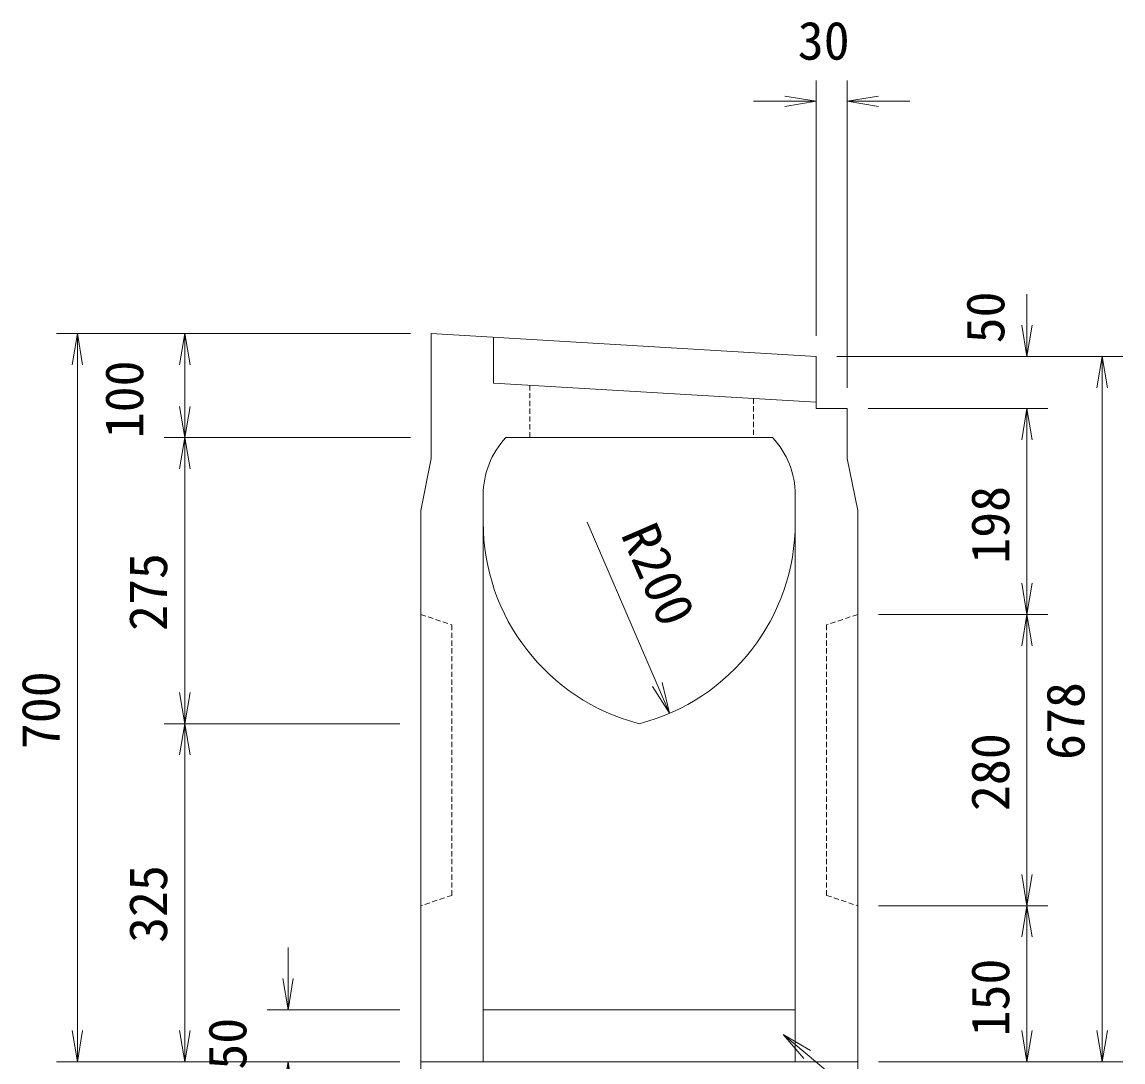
# Model space of a CAD drawing. Units: millimetres on the paper. Extents: x 0 to 841, y 0 to 594.
# Drawn here: x 298.8 to 351.7, y 439.7 to 489.7 of the extents above; entities that cross this region are included whole.
import ezdxf
from ezdxf.enums import TextEntityAlignment as Align

# ---------------------------------------------------------------- set-up
doc = ezdxf.new("R2010")
doc.units = ezdxf.units.MM
doc.linetypes.add('USER2', pattern=[0.375, 0.25, -0.125])
for name, color, linetype, lineweight in [('D-STR-DIM（寸法）', 7, 'Continuous', 18), ('D-STR-HTXT（旗揚げ）', 7, 'Continuous', 18), ('D-STR-STR1（構造物）', 4, 'Continuous', 18), ('D-STR-STR2（構造物）', 7, 'Continuous', 18), ('D-STR-STRn（構造物）', 7, 'Continuous', 18), ('D-STR-TXT（文字）', 7, 'Continuous', 18), ('D-STR（構造物外形線）', 1, 'Continuous', 18)]:
    doc.layers.add(name, color=color, linetype=linetype, lineweight=lineweight)
doc.styles.add('ＭＳ ゴシック', font='')
doc.styles.get('ＭＳ ゴシック').set_extended_font_data('MS Gothic')

msp = doc.modelspace()

# ---------------------------------------------------------------- linework, layer by layer
at = {"layer": 'D-STR-DIM（寸法）'}
for p, q in [((336.935, 474.626), (336.935, 486.891)), ((338.435, 472.126), (338.435, 486.891)), ((335.435, 485.891), (333.935, 485.891)), ((335.435, 486.141), (336.935, 485.891)), ((336.935, 485.891), (335.435, 485.641)), ((336.935, 485.891), (335.435, 485.891)), ((338.435, 485.891), (339.935, 486.141)), ((339.935, 485.641), (338.435, 485.891)), ((338.435, 485.891), (339.935, 485.891)), ((339.935, 485.891), (341.435, 485.891)), ((347.069, 475.126), (347.069, 476.626)), ((317.435, 474.726), (300.432, 474.726)), ((301.182, 473.226), (301.432, 474.726)), ((301.432, 474.726), (301.682, 473.226)), ((301.432, 474.726), (301.432, 473.226)), ((317.435, 474.726), (305.596, 474.726)), ((306.346, 473.226), (306.596, 474.726)), ((306.596, 474.726), (306.846, 473.226)), ((306.596, 474.726), (306.596, 473.226)), ((347.069, 473.626), (346.819, 475.126)), ((347.319, 475.126), (347.069, 473.626)), ((347.069, 473.626), (347.069, 475.126)), ((337.935, 473.626), (351.685, 473.626)), ((337.935, 473.626), (348.069, 473.626)), ((350.435, 472.126), (350.685, 473.626)), ((350.685, 473.626), (350.935, 472.126)), ((350.685, 473.626), (350.685, 472.126)), ((301.432, 473.226), (301.432, 441.226)), ((306.596, 471.226), (306.596, 473.226)), ((350.685, 472.126), (350.685, 441.226)), ((306.596, 469.726), (306.346, 471.226)), ((306.846, 471.226), (306.596, 469.726)), ((306.596, 469.726), (306.596, 471.226)), ((339.435, 471.126), (348.069, 471.126)), ((339.435, 471.126), (348.069, 471.126)), ((346.819, 469.626), (347.069, 471.126)), ((346.819, 469.626), (347.069, 471.126)), ((347.069, 471.126), (347.319, 469.626)), ((347.069, 471.126), (347.069, 469.626)), ((347.069, 471.126), (347.319, 469.626)), ((347.069, 471.126), (347.069, 469.626)), ((317.435, 469.726), (305.596, 469.726)), ((317.435, 469.726), (305.596, 469.726)), ((306.346, 468.226), (306.596, 469.726)), ((306.596, 469.726), (306.846, 468.226)), ((306.596, 469.726), (306.596, 468.226)), ((347.069, 469.626), (347.069, 468.126)), ((347.069, 469.626), (347.069, 462.726)), ((306.596, 457.476), (306.596, 468.226)), ((325.935, 465.659), (329.304, 457.855)), ((347.069, 461.226), (346.819, 462.726)), ((347.319, 462.726), (347.069, 461.226)), ((347.069, 461.226), (347.069, 462.726)), ((339.935, 461.226), (348.069, 461.226)), ((339.935, 461.226), (348.069, 461.226)), ((346.819, 459.726), (347.069, 461.226)), ((347.069, 461.226), (347.319, 459.726)), ((347.069, 461.226), (347.069, 459.726)), ((347.069, 459.726), (347.069, 448.726)), ((329.898, 456.477), (329.074, 457.756)), ((329.898, 456.477), (329.304, 457.855)), ((329.533, 457.954), (329.898, 456.477)), ((306.596, 455.976), (306.346, 457.476)), ((306.846, 457.476), (306.596, 455.976)), ((306.596, 455.976), (306.596, 457.476)), ((316.935, 455.976), (305.596, 455.976)), ((316.935, 455.976), (305.596, 455.976)), ((306.346, 454.476), (306.596, 455.976)), ((306.596, 455.976), (306.846, 454.476)), ((306.596, 455.976), (306.596, 454.476)), ((306.596, 454.476), (306.596, 441.226)), ((347.069, 447.226), (346.819, 448.726)), ((347.319, 448.726), (347.069, 447.226)), ((347.069, 447.226), (347.069, 448.726)), ((339.935, 447.226), (348.069, 447.226)), ((339.935, 447.226), (348.069, 447.226)), ((346.819, 445.726), (347.069, 447.226)), ((347.069, 447.226), (347.319, 445.726)), ((347.069, 447.226), (347.069, 445.726)), ((347.069, 445.726), (347.069, 441.226)), ((311.555, 443.726), (311.555, 445.226)), ((311.555, 442.226), (311.305, 443.726)), ((311.805, 443.726), (311.555, 442.226)), ((311.555, 442.226), (311.555, 443.726)), ((301.432, 441.226), (301.432, 442.726)), ((316.935, 442.226), (310.555, 442.226)), ((301.432, 439.726), (301.182, 441.226)), ((301.432, 439.726), (301.182, 441.226)), ((301.682, 441.226), (301.432, 439.726)), ((301.432, 439.726), (301.432, 441.226)), ((301.682, 441.226), (301.432, 439.726)), ((301.432, 439.726), (301.432, 441.226)), ((306.596, 439.726), (306.346, 441.226)), ((306.846, 441.226), (306.596, 439.726)), ((306.596, 439.726), (306.596, 441.226)), ((336.35, 439.883), (335.36, 441.037)), ((335.36, 441.037), (336.671, 440.267)), ((335.36, 441.037), (336.51, 440.075)), ((347.069, 439.726), (346.819, 441.226)), ((347.319, 441.226), (347.069, 439.726)), ((347.069, 439.726), (347.069, 441.226)), ((350.685, 439.726), (350.435, 441.226)), ((350.935, 441.226), (350.685, 439.726)), ((350.685, 439.726), (350.685, 441.226)), ((316.935, 439.726), (300.432, 439.726)), ((316.935, 439.726), (300.432, 439.726)), ((316.935, 439.726), (305.596, 439.726)), ((316.935, 439.726), (310.555, 439.726)), ((311.305, 438.226), (311.555, 439.726)), ((311.555, 439.726), (311.805, 438.226)), ((311.555, 439.726), (311.555, 438.226)), ((339.935, 439.726), (351.685, 439.726)), ((339.935, 439.726), (348.069, 439.726))]:
    msp.add_line(p, q, dxfattribs=at)
at = {"layer": 'D-STR-HTXT（旗揚げ）'}
msp.add_line((336.51, 440.075), (344.1, 433.729), dxfattribs=at)
at = {"layer": 'D-STR-STR1（構造物）', "color": 7, "linetype": 'USER2'}
for p, q in [((323.185, 472.244), (323.185, 469.726)), ((333.935, 471.605), (333.935, 469.726)), ((317.935, 461.226), (319.435, 460.726)), ((338.935, 461.226), (337.435, 460.726)), ((319.435, 460.726), (319.435, 447.726)), ((337.435, 460.726), (337.435, 447.726)), ((319.435, 447.726), (317.935, 447.226)), ((337.435, 447.726), (338.935, 447.226))]:
    msp.add_line(p, q, dxfattribs=at)
at = {"layer": 'D-STR-STR2（構造物）'}
msp.add_line((335.935, 442.226), (320.935, 442.226), dxfattribs=at)
at = {"layer": 'D-STR-STRn（構造物）'}
for p, q in [((317.935, 439.726), (317.935, 438.226)), ((338.935, 439.726), (338.935, 438.226))]:
    msp.add_line(p, q, dxfattribs=at)
at = {"layer": 'D-STR-TXT（文字）', "color": 1}
for p, q in [((320.935, 466.976), (320.935, 439.726)), ((335.935, 466.976), (335.935, 439.726))]:
    msp.add_line(p, q, dxfattribs=at)
at = {"layer": 'D-STR（構造物外形線）'}
for p, q in [((318.435, 468.726), (318.435, 474.726)), ((336.935, 473.626), (318.435, 474.726)), ((321.435, 472.344), (321.435, 474.548)), ((336.935, 471.126), (336.935, 473.626)), ((336.935, 471.423), (321.435, 472.344)), ((338.435, 471.126), (336.935, 471.126)), ((338.435, 468.726), (338.435, 471.126)), ((334.84, 469.726), (322.031, 469.726)), ((318.435, 468.726), (317.935, 466.226)), ((338.935, 466.226), (338.435, 468.726)), ((320.935, 465.659), (320.935, 466.976)), ((335.935, 465.659), (335.935, 466.976)), ((317.935, 439.726), (317.935, 466.226)), ((338.935, 439.726), (338.935, 466.226)), ((338.935, 439.726), (317.935, 439.726))]:
    msp.add_line(p, q, dxfattribs=at)
for centre, radius, start, end in [((324.935, 466.976), 4, 136.5676, 180), ((331.935, 466.976), 4, 0, 43.4324), ((330.935, 465.659), 10, 180, 255.5225), ((325.935, 465.659), 10, 284.4775, 0)]:
    msp.add_arc(centre, radius, start, end, dxfattribs=at)

# ---------------------------------------------------------------- texts
at = {"layer": 'D-STR-DIM（寸法）', "style": 'ＭＳ ゴシック'}
msp.add_text('30', height=1.833, dxfattribs=at).set_placement((336.055, 487.341), align=Align.BOTTOM_LEFT)
for s, rotation, p in [('50', 90, (346.534, 474.256)), ('100', 90, (305.146, 469.695)), ('198', 90, (346.769, 463.664)), ('R200', 293.346, (327.025, 464.864)), ('275', 90, (306.296, 460.434)), ('700', 90, (301.132, 454.752)), ('678', 90, (350.385, 454.233)), ('280', 90, (346.769, 451.777)), ('325', 90, (306.296, 445.44)), ('150', 90, (346.769, 440.945)), ('50', 90, (310.105, 439.346))]:
    msp.add_text(s, height=1.833, rotation=rotation, dxfattribs=at).set_placement(p, align=Align.BOTTOM_LEFT)

doc.saveas('drawing.dxf')
